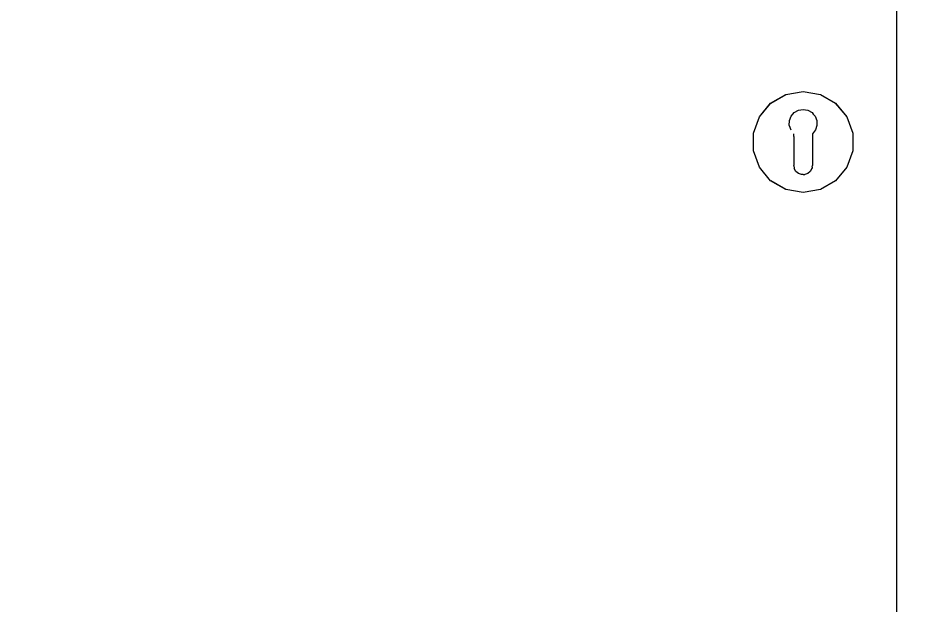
# Model space of a CAD drawing. Header units: millimetres. Extents: x -310 to 171125, y -3027 to 55843.
# Drawn here: x 132488.1 to 132972.2, y 15748.3 to 16061.8 of the extents above; entities that cross this region are included whole.
import ezdxf

# ---------------------------------------------------------------- set-up
doc = ezdxf.new("R2010")
doc.units = ezdxf.units.MM
doc.header["$MEASUREMENT"] = 0
doc.set_wipeout_variables(frame=1)
doc.linetypes.add('Wipeout_Contour', pattern=[1000, 0, -1000])
doc.layers.add('Dimensioning - General', color=7, linetype='Continuous')
doc.layers.add('Structural - Bearing', color=7, linetype='Continuous')
for name, color, linetype, lineweight, true_color in [('Dimensioning - General_Pen_No__61', 7, 'Continuous', 20, 0x6a6a6a), ('Dimensioning - General_Pen_No__88', 7, 'Continuous', 20, 0xfd4435), ('Structural - Bearing_Pen_No__82', 7, 'Continuous', 20, 0xaaaaaa)]:
    doc.layers.add(name, color=color, linetype=linetype, lineweight=lineweight, true_color=true_color)
doc.layers.get('0').off()
doc.styles.add('GENERATED_STYLE_6', font='calibril.ttf')
doc.dimstyles.new('GENERATED_STYLE__1', dxfattribs={"dimtxt": 195.999997, "dimasz": 106.4, "dimexe": 0.18, "dimexo": 0.0625, "dimgap": 0.09, "dimtad": 1, "dimdec": 0, "dimlfac": 0.1, "dimzin": 0, "dimdsep": 46, "dimtxsty": 'GENERATED_STYLE_6', "dimblk": 'ARROWHEAD_2', "dimblk1": 'ARROWHEAD_2', "dimblk2": 'ARROWHEAD_2', "dimcen": 0.09, "dimse1": 1, "dimse2": 1, "dimclrd": 256, "dimclre": 256, "dimclrt": 256, "dimadec": 0, "dimazin": 0, "dimtfac": 1, "dimtdec": 4, "dimtmove": 0, "dimatfit": 3, "dimfxl": 1, "dimtolj": 1, "dimtzin": 0, "dimarcsym": 0})

# ---------------------------------------------------------------- blocks, each defined once
blk = doc.blocks.new('*D83')
at = {"layer": 'Dimensioning - General_Pen_No__61', "color": 251, "linetype": 'Continuous', "lineweight": 20, "true_color": 0x6a6a6a, "transparency": 16777216}
for p, q in [((134582.88, 17736.02), (134722.88, 17655.19)), ((134757.88, 17695.6), (134547.88, 17695.6)), ((134652.88, 14995.6), (134652.88, 17695.6)), ((134582.88, 15036.02), (134722.88, 14955.19)), ((134757.88, 14995.6), (134547.88, 14995.6))]:
    blk.add_line(p, q, dxfattribs=at)
at = {"layer": 'Dimensioning - General_Pen_No__88', "color": 20, "lineweight": 20, "true_color": 0xfd4435, "transparency": 16777216, "char_height": 196, "attachment_point": 7, "rotation": 90, "style": 'GENERATED_STYLE_6'}
for s, insert in [('\\A1;{\\pql;\\fCalibri Light|b0|i0|c0|p34;20}', (134613.68, 17337.36)), ('\\A1;{\\pql;\\fCalibri Light|b0|i0|c0|p34;270}', (134613.68, 16107.27))]:
    blk.add_mtext(s, dxfattribs=dict(at, insert=insert))
blk = doc.blocks.new('ARROWHEAD_2')
at = {"color": 0, "linetype": 'Continuous', "lineweight": 0}
for p, q in [((-0.3781, -0.655), (0.3781, 0.655)), ((0, 0), (-1, 0))]:
    blk.add_line(p, q, dxfattribs=at)
blk = doc.blocks.new('*D126')
at = {"layer": 'Dimensioning - General_Pen_No__61', "color": 251, "linetype": 'Continuous', "lineweight": 20, "true_color": 0x6a6a6a, "transparency": 16777216}
for p, q in [((135132.88, 17736.02), (135272.88, 17655.19)), ((135307.88, 17695.6), (135097.88, 17695.6)), ((135202.88, 14995.6), (135202.88, 17695.6)), ((135132.88, 15036.02), (135272.88, 14955.19)), ((135307.88, 14995.6), (135097.88, 14995.6))]:
    blk.add_line(p, q, dxfattribs=at)
at = {"layer": 'Dimensioning - General_Pen_No__88', "color": 20, "lineweight": 20, "true_color": 0xfd4435, "transparency": 16777216, "char_height": 196, "attachment_point": 7, "rotation": 90, "style": 'GENERATED_STYLE_6'}
for s, insert in [('\\A1;{\\pql;\\fCalibri Light|b0|i0|c0|p34;20}', (135163.68, 17337.36)), ('\\A1;{\\pql;\\fCalibri Light|b0|i0|c0|p34;270}', (135163.68, 16107.27))]:
    blk.add_mtext(s, dxfattribs=dict(at, insert=insert))
blk = doc.blocks.new('*D155')
at = {"layer": 'Dimensioning - General_Pen_No__61', "color": 251, "linetype": 'Continuous', "lineweight": 20, "true_color": 0x6a6a6a, "transparency": 16777216}
for p, q in [((135682.88, 17936.02), (135822.88, 17855.19)), ((135857.88, 17895.6), (135647.88, 17895.6)), ((135752.88, 14995.6), (135752.88, 17895.6)), ((135682.88, 15036.02), (135822.88, 14955.19)), ((135857.88, 14995.6), (135647.88, 14995.6))]:
    blk.add_line(p, q, dxfattribs=at)
at = {"layer": 'Dimensioning - General_Pen_No__88', "color": 20, "lineweight": 20, "true_color": 0xfd4435, "transparency": 16777216, "insert": (135713.68, 16207.27), "char_height": 196, "attachment_point": 7, "rotation": 90, "style": 'GENERATED_STYLE_6'}
blk.add_mtext('\\A1;{\\pql;\\fCalibri Light|b0|i0|c0|p34;290}', dxfattribs=at)

msp = doc.modelspace()

# ---------------------------------------------------------------- wipeouts: each hides what was drawn before it
at = {"color": 254, "linetype": 'Wipeout_Contour', "lineweight": 0, "ltscale": 535771.504522}
msp.add_wipeout([(132957.21, 17155.6), (132957.21, 15095.6), (132972.21, 15095.6), (132972.21, 17155.6)], dxfattribs=at).dxf.layer = 'Structural - Bearing'
at = {"color": 254, "linetype": 'Wipeout_Contour', "lineweight": 0, "ltscale": 937014.753098}
msp.add_wipeout([(132900.79, 16009.39), (132901.78, 16010.53), (132898.01, 16020.88), (132889.92, 16016.21), (132899.84, 16004.39), (132899.82, 16004.44), (132899.88, 16007)], dxfattribs=at).dxf.layer = 'Structural - Bearing'

# ---------------------------------------------------------------- next in the draw order: linework, layer by layer
at = {"layer": 'Structural - Bearing_Pen_No__82', "color": 253, "linetype": 'Continuous', "lineweight": 20, "true_color": 0xaaaaaa}
msp.add_line((132957.21, 15095.6), (132957.21, 17167.6), dxfattribs=at)

# ---------------------------------------------------------------- next in the draw order: wipeouts: each hides what was drawn before it
at = {"color": 254, "linetype": 'Wipeout_Contour', "lineweight": 0, "ltscale": 803139.263356}
msp.add_wipeout([(132900.63, 16002.02), (132899.84, 16004.39), (132889.92, 16016.21), (132883.91, 16009.05), (132902.21, 15998.49), (132902.21, 16000)], dxfattribs=at).dxf.layer = 'Structural - Bearing'

# ---------------------------------------------------------------- next in the draw order: wipeouts: each hides what was drawn before it
at = {"color": 254, "linetype": 'Wipeout_Contour', "lineweight": 0, "ltscale": 803189.355765}
msp.add_wipeout([(132904.69, 16012.59), (132907.21, 16013.03), (132907.21, 16022.5), (132898.01, 16020.88), (132901.78, 16010.53), (132902.46, 16011.33)], dxfattribs=at).dxf.layer = 'Structural - Bearing'

# ---------------------------------------------------------------- next in the draw order: wipeouts: each hides what was drawn before it
at = {"color": 254, "linetype": 'Wipeout_Contour', "lineweight": 0, "ltscale": 535423.474819}
msp.add_wipeout([(132889.85, 16016.29), (132889.92, 16016.21), (132898.01, 16020.88), (132897.97, 16020.98)], dxfattribs=at).dxf.layer = 'Structural - Bearing'
at = {"color": 254, "linetype": 'Wipeout_Contour', "lineweight": 0, "ltscale": 803234.070988}
msp.add_wipeout([(132911.95, 16011.33), (132912.64, 16010.53), (132916.41, 16020.88), (132907.21, 16022.5), (132907.21, 16013.03), (132909.73, 16012.59)], dxfattribs=at).dxf.layer = 'Structural - Bearing'

# ---------------------------------------------------------------- next in the draw order: wipeouts: each hides what was drawn before it
at = {"color": 254, "linetype": 'Wipeout_Contour', "lineweight": 0, "ltscale": 535459.381177}
msp.add_wipeout([(132897.97, 16020.98), (132898.01, 16020.88), (132907.21, 16022.5), (132907.21, 16022.6)], dxfattribs=at).dxf.layer = 'Structural - Bearing'
at = {"color": 254, "linetype": 'Wipeout_Contour', "lineweight": 0, "ltscale": 937137.943616}
msp.add_wipeout([(132914.6, 16004.44), (132914.58, 16004.39), (132924.5, 16016.21), (132916.41, 16020.88), (132912.64, 16010.53), (132913.62, 16009.39), (132914.54, 16007)], dxfattribs=at).dxf.layer = 'Structural - Bearing'
at = {"color": 254, "linetype": 'Wipeout_Contour', "lineweight": 0, "ltscale": 535392.598285}
msp.add_wipeout([(132883.83, 16009.1), (132883.91, 16009.05), (132889.92, 16016.21), (132889.85, 16016.29)], dxfattribs=at).dxf.layer = 'Structural - Bearing'

# ---------------------------------------------------------------- next in the draw order: linework, layer by layer
at = {"layer": 'Structural - Bearing_Pen_No__82', "color": 253, "linetype": 'Continuous', "lineweight": 20, "true_color": 0xaaaaaa}
msp.add_line((132889.85, 16016.29), (132897.97, 16020.98), dxfattribs=at)

# ---------------------------------------------------------------- next in the draw order: wipeouts: each hides what was drawn before it
at = {"color": 254, "linetype": 'Wipeout_Contour', "lineweight": 0, "ltscale": 535495.993319}
msp.add_wipeout([(132907.21, 16022.6), (132907.21, 16022.5), (132916.41, 16020.88), (132916.44, 16020.98)], dxfattribs=at).dxf.layer = 'Structural - Bearing'
at = {"color": 254, "linetype": 'Wipeout_Contour', "lineweight": 0, "ltscale": 803269.620958}
msp.add_wipeout([(132913.79, 16002.02), (132912.21, 16000), (132912.21, 15998.49), (132930.5, 16009.05), (132924.5, 16016.21), (132914.58, 16004.39)], dxfattribs=at).dxf.layer = 'Structural - Bearing'
at = {"color": 254, "linetype": 'Wipeout_Contour', "lineweight": 0, "ltscale": 535408.230735}
msp.add_wipeout([(132902.21, 15998.49), (132883.91, 16009.05), (132880.72, 16000.28), (132902.21, 15996.49)], dxfattribs=at).dxf.layer = 'Structural - Bearing'

# ---------------------------------------------------------------- next in the draw order: linework, layer by layer
at = {"layer": 'Structural - Bearing_Pen_No__82', "color": 253, "linetype": 'Continuous', "lineweight": 20, "true_color": 0xaaaaaa}
msp.add_line((132897.97, 16020.98), (132907.21, 16022.6), dxfattribs=at)

# ---------------------------------------------------------------- next in the draw order: wipeouts: each hides what was drawn before it
at = {"color": 254, "linetype": 'Wipeout_Contour', "lineweight": 0, "ltscale": 535528.881718}
msp.add_wipeout([(132916.44, 16020.98), (132916.41, 16020.88), (132924.5, 16016.21), (132924.56, 16016.29)], dxfattribs=at).dxf.layer = 'Structural - Bearing'
at = {"color": 254, "linetype": 'Wipeout_Contour', "lineweight": 0, "ltscale": 535402.653837}
msp.add_wipeout([(132902.21, 15996.49), (132880.72, 16000.28), (132880.72, 15990.93), (132902.21, 15994.72)], dxfattribs=at).dxf.layer = 'Structural - Bearing'

# ---------------------------------------------------------------- next in the draw order: linework, layer by layer
at = {"layer": 'Structural - Bearing_Pen_No__82', "color": 253, "linetype": 'Continuous', "lineweight": 20, "true_color": 0xaaaaaa}
msp.add_line((132907.21, 16022.6), (132916.44, 16020.98), dxfattribs=at)

# ---------------------------------------------------------------- next in the draw order: wipeouts: each hides what was drawn before it
at = {"color": 254, "linetype": 'Wipeout_Contour', "lineweight": 0, "ltscale": 535370.476869}
msp.add_wipeout([(132880.62, 16000.29), (132880.72, 16000.28), (132883.91, 16009.05), (132883.83, 16009.1)], dxfattribs=at).dxf.layer = 'Structural - Bearing'
at = {"color": 254, "linetype": 'Wipeout_Contour', "lineweight": 0, "ltscale": 535403.127607}
msp.add_wipeout([(132902.21, 15994.72), (132880.72, 15990.93), (132883.91, 15982.15), (132902.21, 15992.72)], dxfattribs=at).dxf.layer = 'Structural - Bearing'

# ---------------------------------------------------------------- next in the draw order: linework, layer by layer
at = {"layer": 'Structural - Bearing_Pen_No__82', "color": 253, "linetype": 'Continuous', "lineweight": 20, "true_color": 0xaaaaaa}
msp.add_line((132883.83, 16009.1), (132889.85, 16016.29), dxfattribs=at)

# ---------------------------------------------------------------- next in the draw order: wipeouts: each hides what was drawn before it
at = {"color": 254, "linetype": 'Wipeout_Contour', "lineweight": 0, "ltscale": 535359.78383}
msp.add_wipeout([(132880.62, 15990.92), (132880.72, 15990.93), (132880.72, 16000.28), (132880.62, 16000.29)], dxfattribs=at).dxf.layer = 'Structural - Bearing'
at = {"color": 254, "linetype": 'Wipeout_Contour', "lineweight": 0, "ltscale": 535409.537504}
msp.add_wipeout([(132902.21, 15992.72), (132883.91, 15982.15), (132889.92, 15975), (132902.21, 15989.65)], dxfattribs=at).dxf.layer = 'Structural - Bearing'

# ---------------------------------------------------------------- next in the draw order: linework, layer by layer
at = {"layer": 'Structural - Bearing_Pen_No__82', "color": 253, "linetype": 'Continuous', "lineweight": 20, "true_color": 0xaaaaaa}
msp.add_line((132880.62, 16000.29), (132883.83, 16009.1), dxfattribs=at)

# ---------------------------------------------------------------- next in the draw order: wipeouts: each hides what was drawn before it
at = {"color": 254, "linetype": 'Wipeout_Contour', "lineweight": 0, "ltscale": 535361.798961}
msp.add_wipeout([(132883.83, 15982.1), (132883.91, 15982.15), (132880.72, 15990.93), (132880.62, 15990.92)], dxfattribs=at).dxf.layer = 'Structural - Bearing'
at = {"color": 254, "linetype": 'Wipeout_Contour', "lineweight": 0, "ltscale": 669280.040032}
msp.add_wipeout([(132889.92, 15975), (132898.01, 15970.33), (132902.35, 15982.27), (132902.21, 15983.1), (132902.21, 15989.65)], dxfattribs=at).dxf.layer = 'Structural - Bearing'

# ---------------------------------------------------------------- next in the draw order: linework, layer by layer
at = {"layer": 'Structural - Bearing_Pen_No__82', "color": 253, "linetype": 'Continuous', "lineweight": 20, "true_color": 0xaaaaaa}
msp.add_line((132880.62, 15990.92), (132880.62, 16000.29), dxfattribs=at)

# ---------------------------------------------------------------- next in the draw order: wipeouts: each hides what was drawn before it
at = {"color": 254, "linetype": 'Wipeout_Contour', "lineweight": 0, "ltscale": 535376.288914}
msp.add_wipeout([(132889.85, 15974.92), (132889.92, 15975), (132883.91, 15982.15), (132883.83, 15982.1)], dxfattribs=at).dxf.layer = 'Structural - Bearing'

# ---------------------------------------------------------------- next in the draw order: linework, layer by layer
at = {"layer": 'Structural - Bearing_Pen_No__82', "color": 253, "linetype": 'Continuous', "lineweight": 20, "true_color": 0xaaaaaa}
msp.add_line((132883.83, 15982.1), (132880.62, 15990.92), dxfattribs=at)

# ---------------------------------------------------------------- next in the draw order: wipeouts: each hides what was drawn before it
at = {"color": 254, "linetype": 'Wipeout_Contour', "lineweight": 0, "ltscale": 535401.502065}
msp.add_wipeout([(132897.97, 15970.23), (132898.01, 15970.33), (132889.92, 15975), (132889.85, 15974.92)], dxfattribs=at).dxf.layer = 'Structural - Bearing'

# ---------------------------------------------------------------- next in the draw order: linework, layer by layer
at = {"layer": 'Structural - Bearing_Pen_No__82', "color": 253, "linetype": 'Continuous', "lineweight": 20, "true_color": 0xaaaaaa}
msp.add_line((132889.85, 15974.92), (132883.83, 15982.1), dxfattribs=at)

# ---------------------------------------------------------------- next in the draw order: wipeouts: each hides what was drawn before it
at = {"color": 254, "linetype": 'Wipeout_Contour', "lineweight": 0, "ltscale": 1070885.988003035}
msp.add_wipeout([(132906.34, 15978.18), (132904.71, 15978.77), (132903.38, 15979.89), (132902.51, 15981.39), (132902.35, 15982.27), (132898.01, 15970.33), (132907.21, 15968.7), (132907.21, 15978.18)], dxfattribs=at).dxf.layer = 'Structural - Bearing'

# ---------------------------------------------------------------- next in the draw order: wipeouts: each hides what was drawn before it
at = {"color": 254, "linetype": 'Wipeout_Contour', "lineweight": 0, "ltscale": 535434.396086}
msp.add_wipeout([(132907.21, 15968.6), (132907.21, 15968.7), (132898.01, 15970.33), (132897.97, 15970.23)], dxfattribs=at).dxf.layer = 'Structural - Bearing'

# ---------------------------------------------------------------- next in the draw order: linework, layer by layer
at = {"layer": 'Structural - Bearing_Pen_No__82', "color": 253, "linetype": 'Continuous', "lineweight": 20, "true_color": 0xaaaaaa}
msp.add_line((132897.97, 15970.23), (132889.85, 15974.92), dxfattribs=at)

# ---------------------------------------------------------------- next in the draw order: wipeouts: each hides what was drawn before it
at = {"color": 254, "linetype": 'Wipeout_Contour', "lineweight": 0, "ltscale": 1070939.859565115}
msp.add_wipeout([(132911.91, 15981.39), (132911.04, 15979.89), (132909.71, 15978.77), (132908.08, 15978.18), (132907.21, 15978.18), (132907.21, 15968.7), (132916.41, 15970.33), (132912.06, 15982.27)], dxfattribs=at).dxf.layer = 'Structural - Bearing'

# ---------------------------------------------------------------- next in the draw order: wipeouts: each hides what was drawn before it
at = {"color": 254, "linetype": 'Wipeout_Contour', "lineweight": 0, "ltscale": 535471.009886}
msp.add_wipeout([(132916.44, 15970.23), (132916.41, 15970.33), (132907.21, 15968.7), (132907.21, 15968.6)], dxfattribs=at).dxf.layer = 'Structural - Bearing'

# ---------------------------------------------------------------- next in the draw order: linework, layer by layer
at = {"layer": 'Structural - Bearing_Pen_No__82', "color": 253, "linetype": 'Continuous', "lineweight": 20, "true_color": 0xaaaaaa}
msp.add_line((132907.21, 15968.6), (132897.97, 15970.23), dxfattribs=at)

# ---------------------------------------------------------------- next in the draw order: wipeouts: each hides what was drawn before it
at = {"color": 254, "linetype": 'Wipeout_Contour', "lineweight": 0, "ltscale": 669364.3752}
msp.add_wipeout([(132916.41, 15970.33), (132924.5, 15975), (132912.21, 15989.65), (132912.21, 15983.1), (132912.06, 15982.27)], dxfattribs=at).dxf.layer = 'Structural - Bearing'

# ---------------------------------------------------------------- next in the draw order: wipeouts: each hides what was drawn before it
at = {"color": 254, "linetype": 'Wipeout_Contour', "lineweight": 0, "ltscale": 535510.639776}
msp.add_wipeout([(132912.21, 15989.65), (132924.5, 15975), (132930.5, 15982.15), (132912.21, 15992.72)], dxfattribs=at).dxf.layer = 'Structural - Bearing'

# ---------------------------------------------------------------- next in the draw order: wipeouts: each hides what was drawn before it
at = {"color": 254, "linetype": 'Wipeout_Contour', "lineweight": 0, "ltscale": 535522.14175}
msp.add_wipeout([(132912.21, 15992.72), (132930.5, 15982.15), (132933.7, 15990.93), (132912.21, 15994.72)], dxfattribs=at).dxf.layer = 'Structural - Bearing'
at = {"color": 254, "linetype": 'Wipeout_Contour', "lineweight": 0, "ltscale": 535506.913158}
msp.add_wipeout([(132924.56, 15974.92), (132924.5, 15975), (132916.41, 15970.33), (132916.44, 15970.23)], dxfattribs=at).dxf.layer = 'Structural - Bearing'

# ---------------------------------------------------------------- next in the draw order: linework, layer by layer
at = {"layer": 'Structural - Bearing_Pen_No__82', "color": 253, "linetype": 'Continuous', "lineweight": 20, "true_color": 0xaaaaaa}
msp.add_line((132916.44, 15970.23), (132907.21, 15968.6), dxfattribs=at)

# ---------------------------------------------------------------- next in the draw order: wipeouts: each hides what was drawn before it
at = {"color": 254, "linetype": 'Wipeout_Contour', "lineweight": 0, "ltscale": 535527.71667}
msp.add_wipeout([(132912.21, 15994.72), (132933.7, 15990.93), (132933.7, 16000.28), (132912.21, 15996.49)], dxfattribs=at).dxf.layer = 'Structural - Bearing'
at = {"color": 254, "linetype": 'Wipeout_Contour', "lineweight": 0, "ltscale": 535537.783307}
msp.add_wipeout([(132930.59, 15982.1), (132930.5, 15982.15), (132924.5, 15975), (132924.56, 15974.92)], dxfattribs=at).dxf.layer = 'Structural - Bearing'

# ---------------------------------------------------------------- next in the draw order: linework, layer by layer
at = {"layer": 'Structural - Bearing_Pen_No__82', "color": 253, "linetype": 'Continuous', "lineweight": 20, "true_color": 0xaaaaaa}
msp.add_line((132924.56, 15974.92), (132916.44, 15970.23), dxfattribs=at)

# ---------------------------------------------------------------- next in the draw order: wipeouts: each hides what was drawn before it
at = {"color": 254, "linetype": 'Wipeout_Contour', "lineweight": 0, "ltscale": 535527.243289}
msp.add_wipeout([(132912.21, 15996.49), (132933.7, 16000.28), (132930.5, 16009.05), (132912.21, 15998.49)], dxfattribs=at).dxf.layer = 'Structural - Bearing'
at = {"color": 254, "linetype": 'Wipeout_Contour', "lineweight": 0, "ltscale": 535559.898028}
msp.add_wipeout([(132933.8, 15990.92), (132933.7, 15990.93), (132930.5, 15982.15), (132930.59, 15982.1)], dxfattribs=at).dxf.layer = 'Structural - Bearing'

# ---------------------------------------------------------------- next in the draw order: linework, layer by layer
at = {"layer": 'Structural - Bearing_Pen_No__82', "color": 253, "linetype": 'Continuous', "lineweight": 20, "true_color": 0xaaaaaa}
msp.add_line((132930.59, 15982.1), (132924.56, 15974.92), dxfattribs=at)

# ---------------------------------------------------------------- next in the draw order: wipeouts: each hides what was drawn before it
at = {"color": 254, "linetype": 'Wipeout_Contour', "lineweight": 0, "ltscale": 535554.087909}
msp.add_wipeout([(132924.56, 16016.29), (132924.5, 16016.21), (132930.5, 16009.05), (132930.59, 16009.1)], dxfattribs=at).dxf.layer = 'Structural - Bearing'
at = {"color": 254, "linetype": 'Wipeout_Contour', "lineweight": 0, "ltscale": 3614407.139172527}
msp.add_wipeout([(132899.88, 16007), (132899.82, 16004.44), (132900.63, 16002.02), (132902.21, 16000), (132902.21, 15983.1), (132902.51, 15981.39), (132903.38, 15979.89), (132904.71, 15978.77), (132906.34, 15978.18), (132908.08, 15978.18), (132909.71, 15978.77), (132911.04, 15979.89), (132911.91, 15981.39), (132912.21, 15983.1), (132912.21, 16000), (132913.79, 16002.02), (132914.58, 16004.39), (132914.6, 16004.44), (132914.54, 16007), (132913.62, 16009.39), (132912.64, 16010.53), (132911.95, 16011.33), (132909.73, 16012.59), (132907.21, 16013.03), (132904.69, 16012.59), (132902.46, 16011.33), (132900.79, 16009.39)], dxfattribs=at).dxf.layer = 'Structural - Bearing'
at = {"color": 254, "linetype": 'Wipeout_Contour', "lineweight": 0, "ltscale": 535570.587177}
msp.add_wipeout([(132933.8, 16000.29), (132933.7, 16000.28), (132933.7, 15990.93), (132933.8, 15990.92)], dxfattribs=at).dxf.layer = 'Structural - Bearing'

# ---------------------------------------------------------------- next in the draw order: linework, layer by layer
at = {"layer": 'Structural - Bearing_Pen_No__82', "color": 253, "linetype": 'Continuous', "lineweight": 20, "true_color": 0xaaaaaa}
for p, q in [((132916.44, 16020.98), (132924.56, 16016.29)), ((132901.78, 16010.53), (132902.46, 16011.33)), ((132902.46, 16011.33), (132904.69, 16012.59)), ((132904.69, 16012.59), (132907.21, 16013.03)), ((132907.21, 16013.03), (132909.73, 16012.59)), ((132909.73, 16012.59), (132911.95, 16011.33)), ((132911.95, 16011.33), (132912.64, 16010.53)), ((132899.82, 16004.44), (132899.88, 16007)), ((132899.88, 16007), (132900.79, 16009.39)), ((132900.79, 16009.39), (132901.78, 16010.53)), ((132912.64, 16010.53), (132913.62, 16009.39)), ((132913.62, 16009.39), (132914.54, 16007)), ((132914.54, 16007), (132914.6, 16004.44)), ((132899.84, 16004.39), (132900.63, 16002.02)), ((132913.79, 16002.02), (132912.21, 16000)), ((132914.58, 16004.39), (132913.79, 16002.02)), ((132902.21, 15998.49), (132902.21, 16000)), ((132902.21, 15998.49), (132902.21, 15996.49)), ((132902.21, 15996.49), (132902.21, 15994.72)), ((132912.21, 16000), (132912.21, 15998.49)), ((132912.21, 15998.49), (132912.21, 15996.49)), ((132912.21, 15996.49), (132912.21, 15994.72)), ((132902.21, 15994.72), (132902.21, 15992.72)), ((132902.21, 15992.72), (132902.21, 15989.65)), ((132912.21, 15994.72), (132912.21, 15992.72)), ((132912.21, 15992.72), (132912.21, 15989.65)), ((132902.21, 15989.65), (132902.21, 15983.1)), ((132912.21, 15989.65), (132912.21, 15983.1)), ((132933.8, 15990.92), (132930.59, 15982.1)), ((132902.35, 15982.27), (132902.21, 15983.1)), ((132902.35, 15982.27), (132902.51, 15981.39)), ((132912.06, 15982.27), (132911.91, 15981.39)), ((132912.06, 15982.27), (132912.21, 15983.1)), ((132903.38, 15979.89), (132902.51, 15981.39)), ((132904.71, 15978.77), (132903.38, 15979.89)), ((132906.34, 15978.18), (132904.71, 15978.77)), ((132907.21, 15978.18), (132906.34, 15978.18)), ((132907.21, 15978.18), (132908.08, 15978.18)), ((132909.71, 15978.77), (132908.08, 15978.18)), ((132911.04, 15979.89), (132909.71, 15978.77)), ((132911.91, 15981.39), (132911.04, 15979.89))]:
    msp.add_line(p, q, dxfattribs=at)

# ---------------------------------------------------------------- next in the draw order: wipeouts: each hides what was drawn before it
at = {"color": 254, "linetype": 'Wipeout_Contour', "lineweight": 0, "ltscale": 535568.572822}
msp.add_wipeout([(132930.59, 16009.1), (132930.5, 16009.05), (132933.7, 16000.28), (132933.8, 16000.29)], dxfattribs=at).dxf.layer = 'Structural - Bearing'

# ---------------------------------------------------------------- next in the draw order: linework, layer by layer
at = {"layer": 'Structural - Bearing_Pen_No__82', "color": 253, "linetype": 'Continuous', "lineweight": 20, "true_color": 0xaaaaaa}
for p, q in [((132924.56, 16016.29), (132930.59, 16009.1)), ((132930.59, 16009.1), (132933.8, 16000.29)), ((132933.8, 16000.29), (132933.8, 15990.92))]:
    msp.add_line(p, q, dxfattribs=at)

# ---------------------------------------------------------------- next in the draw order: dimensions: what is measured, and where the dimension line sits
at = {"layer": 'Dimensioning - General', "color": 251, "linetype": 'Continuous', "lineweight": 20, "true_color": 0x6a6a6a}
for base, p1, p2, picture, middle in [((135752.88, 17895.6), (109593.21, 14995.6), (109614.29, 17895.6), '*D155', (135615.68, 16431.4)), ((135202.88, 17695.6), (107191.38, 14995.6), (107128.13, 17695.6), '*D126', (135065.68, 16331.4)), ((134652.88, 17695.6), (107257.52, 14995.6), (107279.83, 17695.6), '*D83', (134515.68, 16331.4))]:
    dim = msp.add_linear_dim(base=base, p1=p1, p2=p2, angle=90, dimstyle='GENERATED_STYLE__1', dxfattribs=at)
    dim.commit()
    dim.dimension.update_dxf_attribs({"geometry": picture, "text_midpoint": middle, "dimtype": 160, "text_rotation": 90})

doc.saveas('drawing.dxf')
